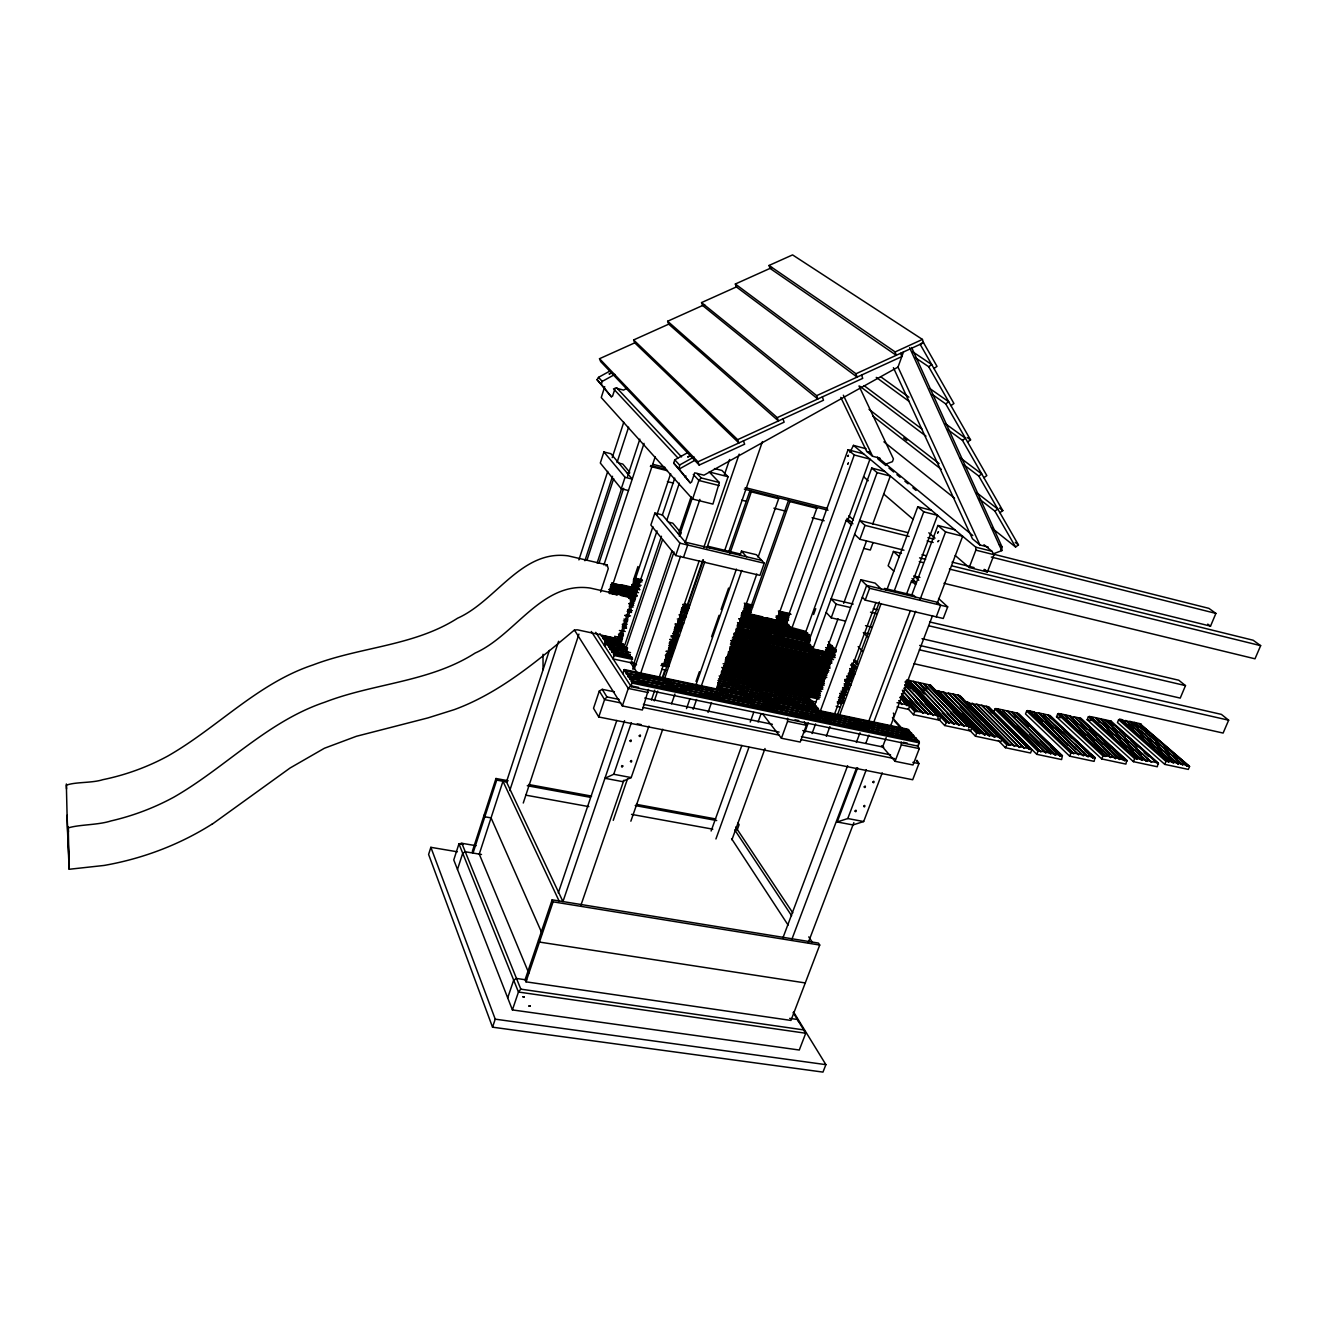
<?xml version="1.0" encoding="UTF-8"?>
<svg xmlns="http://www.w3.org/2000/svg" width="1327" height="1327" viewBox="0 0 1327 1327"><rect width="100%" height="100%" fill="white"/><g stroke="black" fill="none" stroke-linecap="round" stroke-linejoin="round"><path stroke-width="1.5" d="M600.567 592.041L608.264 568.653L607.136 564.92L568.155 555.864C521.445 549.411 496.215 600.998 457.566 618.216C414.041 646.116 360.363 646.796 313.023 664.943C257.604 683.322 217.412 727.76 167.7 756.108C147.397 767.106 125.451 775.051 102.843 779.679C91.895 783.212 75.191 781.769 66.367 785.219L67.362 826.539A322.312 2.969 88.5 0 0 68.191 847.074L68.341 850.723A322.312 2.969 88.5 0 0 69.22 869.235L68.258 827.915C79.321 824.432 97.866 825.162 110.921 820.949C132.882 815.889 153.949 807.961 173.721 797.228C225.441 767.62 267.324 721.457 324.949 702.149C374.131 683.14 429.898 682.111 475.149 653.05C515.208 635.318 541.798 581.209 590.067 588.027L635.583 598.212M804.311 721.772L806.385 725.272L800.214 742.058L781.421 738.243L787.574 721.374L787.591 718.305M69.236 869.268L104.037 865.453A277.426 246.159 -1 0 0 211.839 824.249M604.73 386.688L601.247 397.553L692.578 499.052L712.931 504.094L719.334 482.514L709.381 472.13M574.309 629.811L622.346 705.947L642.368 710.011L648.455 689.443M631.951 681.083L918.549 740.814L919.362 742.871L918.085 746.156L631.27 686.706L631.951 681.083L631.652 681.962L635.683 682.808M635.434 663.682L613.124 658.955L614.335 654.327L612.195 651.076L611.913 651.922L619.991 653.647M604.465 645.685L605.129 640.344L604.847 641.19L612.908 642.915M911.616 347.525L1001.968 546.807L1001.769 550.622L992.712 554.056M687.436 452.789L674.779 459.839L679.573 465.031L679.159 469.061L690.173 482.812L691.583 482.099L694.701 472.843L703.973 475.182L898.014 367.081L903.587 351.672M457.4 851.801L430.86 847.323L428.604 854.439L492.533 1027.181L822.972 1072.1L825.892 1064.652L793.646 1012.119M627.173 388.098L623.541 390.105L615.23 387.899L612.56 396.143L611.316 396.773L601.313 384.332L602.242 381.396L614.865 374.43M457.483 869.45L462.725 853.228L465.263 851.752L481.502 854.488M495.983 778.501L472.346 851.353L473.042 853.062L496.729 780.11L495.983 778.501L508.175 780.757M603.901 451.96L625.034 477.305L632.249 479.097L610.901 453.718L603.901 451.96L600.302 463.04L621.268 488.751L628.484 490.526M506.4 782.167L549.378 650.379M578.887 559.894L607.749 471.384M612.228 457.616L623.773 422.218M509.784 790.527L558.584 641.273M584.908 560.74L612.527 476.293M617.022 462.559L628.583 427.194M586.998 560.11L613.688 478.599M621.268 488.751L625.034 477.305M597.133 563.013L621.666 488.369M599.024 563.129L623.64 488.336M627.538 476.526L639.846 439.121M523.269 803.017L578.954 634.09M603.918 564.954L644.026 443.367M609.757 593.65L655.19 456.836M599.97 633.742L601.728 636.446L602.01 635.6L622.23 639.979M621.799 641.903L603.569 637.972L603.287 638.801L602.01 635.6M603.569 637.972L604.847 641.19L623.806 645.022M605.029 646.564L606.671 642.683L624.851 646.597M611.183 645.536L607.136 644.657L606.671 642.683M607.136 644.657L607.418 643.811L627.638 648.157M607.418 643.811L608.711 647.062L608.993 646.216L627.24 650.13M683.505 557.357L687.718 544.999L662.389 514.909L654.875 513.085L650.86 525.044L675.725 555.532L759.973 575.354L764.252 563.229L756.456 554.719L741.478 551.136L740.118 555.018M628.749 652.519L610.586 648.638L610.304 649.484L608.993 646.216M633.361 580.264L637.955 566.529M690.173 482.812L673.685 463.106L674.779 459.839M632.465 587.629L652.884 526.719M656.832 514.926L670.666 473.673M611.913 651.922L610.586 648.638M614.401 691.831L602.242 689.327L599.306 691.035L593.517 708.27L598.742 716.978L912.694 779.745L918.914 763.606L916.891 760.222M619.643 642.202L657.031 530.866M662.289 515.241L674.746 478.135M492.533 1027.181L495.236 1019.169L430.86 847.323M598.742 716.978L604.581 699.611L606.953 696.924L619.112 699.412M623.723 648.256L661.46 536.257M666.751 520.532L679.324 483.21M507.694 997.871L513.682 980.122L516.502 978.463L526.753 979.956M625.614 649.235L662.521 539.724M622.662 673.552L624.37 669.588L908.05 729.253L908.829 731.277L909.144 730.464L625.166 670.782L624.868 671.661L624.37 669.588M512.404 1009.913L518.459 992.032L520.814 989.146L803.797 1029.918L805.738 1033.235L799.285 1050.022L512.404 1009.913L453.768 859.929L458.943 843.823L461.846 843.292L476.078 845.714M913.175 736.054L911.483 733.018L626.842 673.336L626.56 674.216L625.166 670.782M552.165 899.822L525.094 979.708L525.973 981.831L790.958 1020.43L819.738 945.04L818.427 943.066L552.165 899.822L553.094 901.829L525.973 981.831M638.353 678.893L628.235 676.787L626.842 673.336M628.235 676.787L628.534 675.907L913.822 735.606L915.514 738.641M636.529 664.711L633.626 664.114L671.993 550.954M632.68 669.09L634.671 663.218M679.159 532.027L691.118 496.779M628.534 675.907L629.943 679.358L630.242 678.495L916.177 738.194L918.234 741.627L918.549 740.814M558.285 892.889L616.806 720.445M634.09 669.505L674 551.932M679.308 536.257L691.948 499.018M622.346 705.947L628.285 688.448L630.64 685.76L638.552 687.403M692.578 499.052L698.881 480.474L701.237 477.952L719.334 482.514M631.652 681.962L630.242 678.495M675.725 555.532L679.922 543.158L654.875 513.085M563.146 901L624.553 720.677M640.526 673.751L680.552 556.212M685.23 542.494L699.893 499.4M648.903 726.151L631.204 777.572L622.247 781.553L604.93 778.285L613.737 774.271L631.37 722.651M724.26 475.116L729.634 459.457M580.811 905.561L623.856 780.259M651.424 699.976L654.775 690.173M659.486 676.471L699.163 560.939M703.874 547.238L728.075 476.741L721.954 470.471L714.473 468.564M613.24 820.351L627.372 779.231M654.311 700.888L657.678 691.102M661.725 679.341L665.092 669.554M687.32 604.93L702.812 559.894M706.843 548.134L739.172 454.133M703.459 560.027L663.102 677.351L664.379 679.192L704.836 561.669M630.856 821.197L662.737 729.236M671.545 703.808L674.945 694.021M724.442 551.186L762.428 441.609M728.938 551.252L750.02 490.542L751.314 491.853L778.65 498.753L758.099 557.207M729.867 553.558L751.314 491.853M686.507 708.601L689.907 698.881M696.012 681.398L699.395 671.678M711.62 636.678L719.085 615.297M721.108 609.458L728.573 588.077M695.663 685.76L736.402 569.101M693.158 709.331L696.575 699.561M701.369 685.86L741.76 570.461M708.054 712.4L711.488 702.647M716.298 689.012L756.821 574.01M717.343 687.635L717.642 686.789L817.432 707.822L817.432 709.016L817.747 708.203L717.343 687.635L723.331 688.895M748.096 614.733L788.537 500.262L789.88 501.573L816.802 508.357L776.063 622.28M750.054 614.285L789.88 501.573M711.123 831.001L741.859 745.409M750.236 722.07L753.736 712.334M785.866 622.861L848.036 449.737L863.645 453.884M766.691 617.768L787.259 623.209L741.876 612.925M849.96 452.457L853.443 445.374L866.083 448.758M788.537 625.73L787.259 623.209M788.802 626.029L741.611 614.534M789.067 625.282L790.627 628.102L741.362 616.143M715.933 838.963L748.926 747.35M758.065 722.021L760.869 714.225M791.771 628.451L854.256 454.979L848.036 449.737M804.908 634.24L846.244 520.167L849.927 521.08M731.923 839.792L765.015 748.511M813.617 614.501L815.74 608.678M847.439 521.295L869.965 459.142L854.256 454.979M736.999 830.453L739.106 824.664L738.028 823.055M807.48 644.856L871.723 468.066L884.844 471.516M812.987 648.621L877.114 472.611L871.723 468.066M845.332 621.053L831.216 617.818L836.176 604.2L831.1 598.892L853.211 604.067M903.986 550.207L859.896 539.293L864.988 525.376L859.664 520.499L907.834 532.625M718.521 678.843L809.37 698.151L809.072 698.964L808.392 696.974L719.649 678.097L819.091 699.097M826.008 651.524L838.017 618.747M843.673 603.321L866.431 541.217M872.652 524.265L890.301 476.061L877.114 472.611M829.806 644.159L828.43 641.605M830.088 644.474L832.029 646.597L828.264 644.955M718.371 680.9L811.444 700.639L811.145 701.469L809.37 698.151M811.444 700.639L813.235 703.973L813.534 703.144L718.222 682.974M833.688 648.439L832.294 645.851M833.97 648.754L827.899 646.332M872.967 542.826L870.33 550.025L863.794 548.416M804.66 732.604L808.226 722.933M813.915 707.457L860.875 579.717L875.14 583.134L881.012 588.84M718.023 685.047L815.641 705.665L815.325 706.495L813.534 703.144M812.041 733.549L815.574 723.928M819.837 712.383L866.664 585.423L937.559 602.325L940.677 605.212L936.265 616.839M938.554 598.477L947.677 606.887L943.248 618.482L865.221 600.119L869.6 588.292L860.875 579.717M901.481 553.409L893.436 551.418L888.128 565.766L893.834 571.108M851.702 667.216L851.702 668.294M826.306 736.286L829.906 726.582M834.219 714.954L875.969 602.425M851.984 667.531L853.742 670.55L849.993 668.891M879.403 601.944L837.735 714.092L839.311 715.95L881.078 603.619M857.69 661.709L853.659 660L857.756 664.462M886.784 590.067L917.77 506.781L931.454 510.314M894.249 590.946L923.758 511.824L917.77 506.781M906.441 594.413L911.516 580.861L915.448 581.807M912.263 582.669L937.526 515.357L923.758 511.824M782.83 938.106L847.621 765.696M856.363 742.44L859.996 732.769M911.682 595.226L937.907 525.475L954.876 529.805M868.439 722.07L910.438 610.52M791.489 940.296L856.479 768.051M865.967 742.888L868.886 735.141M873.995 721.606L915.63 611.283M920.009 599.671L945.554 531.945L937.907 525.475M882.223 772.845L863.661 821.546L852.979 824.946L837.188 821.977L857.673 767.736M837.188 821.977L847.771 818.543L866.282 769.66M892.905 718.255L894.133 715.054L893.37 713.08M808.243 942.651L853.842 822.674M882.505 747.201L886.187 737.53M890.599 725.919L932.516 615.612M936.928 604.001L962.656 536.274L945.554 531.945M908.265 681.033L906.938 679.922L949.087 723.115L909.26 680.436L908.265 681.033L921.154 694.502M898.727 700.673L901.945 704.587L899.49 700.838M924.289 693.673L913.474 681.365L909.26 680.436M925.019 693.839L914.187 681.531L918.367 682.443L959.255 725.288L919.08 682.609L925.782 690.587M899.789 697.338L907.154 705.715L900.535 697.504M925.068 690.422L918.367 682.443M900.834 696.393L909.609 706.246L908.414 709.364L897.019 706.926M927.191 688.613L923.277 683.538L919.08 682.609M927.905 688.763L923.974 683.687L928.154 684.616L969.39 727.445L928.585 685.512M917.222 745.193L919.296 748.61L912.993 764.966L895.062 761.316L901.332 744.895L901.282 741.893M983.954 544.7L991.899 551.236L994.039 554.703L987.371 572.003L969.208 567.508L975.859 550.141L975.743 547.172L853.443 445.374M906.324 680.452L940.478 716.248L939.732 720.279L913.523 714.689L914.718 711.571L918.201 711.471L901.481 693.59M909.144 730.464L911.168 733.848L911.483 733.018M903.023 691.549L923.078 713.362L902.36 690.222M903.869 688.182L928.236 714.457L904.599 688.331M963.966 720.097L935.668 691.068L943.099 691.898L984.833 734.893L943.099 691.898M904.649 684.815L933.379 715.568L905.379 684.964M906.125 681.597L938.504 716.663L905.396 681.431M947.644 693.706L943.796 692.064M994.105 736.867L952.769 694.038L948.639 693.125L990.141 735.191L994.835 737.016L953.466 694.187L994.835 737.016M928.867 684.765L930.459 685.114L971.779 727.959L970.584 731.028L944.741 725.537L946.98 721.822M981.814 720.511L957.596 695.083L953.466 694.187M958.293 695.248L999.828 738.077L958.293 695.248L959.869 695.597L1009.698 745.326L967.864 702.315L965.592 701.817M914.187 681.531L954.179 724.21L913.474 681.365M971.663 703.94L967.864 702.315M923.974 683.687L964.331 726.367L923.277 683.538M972.359 704.09L976.722 704.255L1019.584 747.416L976.722 704.255M977.418 704.405L986.26 706.329L1029.437 749.506L986.94 706.478L992.364 712.848M991.667 712.699L986.26 706.329M1000.127 737.314L1002.184 738.592L1000.973 741.627L975.494 736.22L976.689 733.168L980.106 733.068L938.952 690.985M993.79 711.919L994.935 709.016L997.456 708.784L1041.032 751.961L998.153 708.933L1002.184 709.812L1045.925 752.99L1002.582 710.691M990.141 735.191L989.113 735.805L947.942 692.959M1002.88 709.962L1011.605 711.886L1055.662 755.046L1012.285 712.035L1016.366 716.978M957.596 695.083L999.828 738.077M1015.686 716.829L1011.605 711.886M1029.155 726.317L1016.3 712.914L1012.285 712.035M1029.852 726.466L1016.996 713.063L1062.413 755.66L1061.6 759.558L1036.785 754.333L988.499 706.827L986.94 706.478M1029.735 748.743L1031.759 749.987L1030.548 753.006L1005.418 747.715L1007.641 744.065L1009.698 745.326M1032.522 714.507L1029.852 710.973L1073.858 753.819L1029.171 710.824L1026.667 711.056L1025.522 713.943L1069.662 756.174L1094.128 761.366L1094.974 757.501L1048.463 715.054L1051.166 718.587M971.945 703.21L1014.641 746.371L972.641 703.36M1029.171 710.824L1029.57 711.687M1029.852 710.973L1033.833 711.853L1043.122 721.142M1034.231 712.715L1038.494 712.864L1083.495 755.876L1039.174 713.014L1043.138 713.893L1088.306 756.888L1043.536 714.755M981.499 705.3L1024.51 748.461L982.196 705.45M1050.486 718.438L1047.783 714.921L1043.818 714.042M1036.785 754.333L1038.013 751.314L1040.617 751.049M1079.199 717.94L1124.898 760.653L1120.486 758.895L1074.621 716.928L1080.692 718.272L1126.756 760.238L1125.91 764.087L1101.742 758.944L1056.524 716.829L1057.685 713.976L1060.157 713.727L1105.225 756.456L1106.237 755.859L1060.157 713.727M1067.505 718.272L1064.768 714.755L1060.82 713.876M1068.185 718.421L1065.432 714.905L1069.363 715.767L1115.426 758.629L1069.363 715.767M1006.911 710.857L1050.802 754.018L1007.591 711.007M1073.659 717.492L1070.026 715.917M1016.996 713.063L1060.522 756.075L1016.3 712.914M1069.662 756.174L1070.872 753.189L1073.46 752.923M1100.216 722.535L1095.986 717.758L1111.064 721.108L1158.156 762.942L1157.293 766.757L1133.44 761.665L1087.178 719.698L1088.339 716.845L1090.777 716.613L1136.907 759.193L1137.902 758.596L1091.159 717.476M1033.833 711.853L1078.685 754.847L1034.513 712.002M1099.552 722.386L1095.339 717.625L1091.441 716.762M1048.463 715.054L1093.1 757.916L1047.783 714.921M1101.742 758.944L1102.969 755.975L1105.54 755.71M1121.05 719.45L1169.187 761.316L1168.208 761.897L1121.05 719.45L1118.628 719.682L1117.467 722.518L1164.758 764.369L1188.312 769.411L1189.556 766.492L1139.628 723.58L1189.556 766.492M1064.768 714.755L1110.682 757.617L1065.432 714.905M1125.263 721.158L1121.713 719.599M1125.91 721.307L1130.04 721.457L1178.144 764.037L1130.04 721.457M1138.848 727.196L1134.519 722.452L1130.687 721.589M1073.958 716.779L1119.49 759.492L1120.486 758.895M1139.511 727.329L1135.166 722.585L1138.981 723.447L1186.703 765.878L1189.191 765.629M606.024 565.899L606.97 564.804M1133.44 761.665L1134.685 758.712L1137.222 758.447M1095.986 717.758L1142.282 760.338L1095.339 717.625M1100.531 718.77L1146.976 761.35L1099.867 718.62M1104.412 719.632L1151.654 762.361L1105.059 719.781M929.58 621.932L1178.758 680.22L1185.492 685.611L1180.234 698.102L922 638.702M984.12 570.063L1210.523 626.145L1215.897 613.406L1208.914 608.363L994.139 554.338M1108.924 720.627L1156.63 762.627L1151.969 761.615M1164.758 764.369L1166.002 761.433L1168.506 761.167M1125.545 720.461L1173.516 763.042L1126.208 720.594M1134.519 722.452L1182.772 765.032L1135.166 722.585M919.677 645.436L1221.404 714.39L1228.653 720.196L1223.112 733.068L914.087 663.732M951.724 565.816L1253.136 640.228L1260.65 645.652L1254.994 658.806L943.995 583.299M629.462 597.714C630.972 595.558 632.614 600.484 631.519 601.728L620.538 634.422A6.735 2.289 -77.7 0 1 618.183 638.287M611.316 396.773L597.05 379.688L598.51 377.349L609.358 371.361M978.629 498.471L994.885 511.127L997.804 509.054L976.622 492.649M999.894 512.686L1002.814 510.613L962.44 440.348L947.511 429.45M991.501 527.764L1015.586 547.006L1018.472 544.949L978.812 476.078L963.949 464.848M932.251 394.418L945.72 403.906L948.739 401.782L930.161 388.778M950.945 405.631L953.947 403.508L920.158 344.323L923.227 342.167L937.011 366.368L933.976 368.508M962.44 440.348L965.426 438.242L945.471 423.744M967.582 442.007L970.568 439.9L928.684 366.733L915 357.461M978.812 476.078L981.764 473.988L960.234 457.815M983.888 477.687L986.84 475.597L945.72 403.906M928.684 366.733L931.736 364.577L912.843 351.887M211.938 824.366L290.099 767.985L324.385 748.262L356.399 736.286L427.941 717.907L454.182 709.663A203.031 188.932 -19.7 0 0 469.161 703.526C507.893 685.877 540.703 658.142 573.131 631.105A6.104 5.474 -31.6 0 1 577.776 629.894L599.754 634.638M679.573 465.031L694.038 456.969M695.431 459.988L679.159 469.061L673.685 463.106M684.632 476.758L686.026 476.061M634.936 342.764L599.522 358.705L600.683 361.591L699.196 465.08L744.646 444.18L743.419 440.879M922.431 339.43L792.567 254.9L769.03 265.466L895.144 351.937L922.431 339.43L923.492 342.797L855.981 373.766L735.34 284.011L772.065 267.49M736.568 286.848L701.535 302.589L816.669 395.645L901.796 356.598L900.701 353.247M704.637 304.596L667.63 321.25L777.24 417.623L862.716 378.377L861.588 375.043M668.908 324.07L633.626 339.944L737.646 439.668L823.486 400.24L822.342 396.906M599.522 358.705L697.936 461.796L784.141 422.168L782.947 418.868M885.126 464.35L892.441 461.663L893.436 458.926L858.984 385.975M495.236 1019.169L825.892 1064.652M789.681 1018.356L797.411 1019.484L798.622 1021.624M805.273 982.942L539.442 942.07L538.546 940.014M553.094 901.829L819.738 945.04M463.007 844.519L458.943 843.823L518.459 992.032L805.738 1033.235L793.098 1012.468M490.907 817.863L484.819 816.785L484.106 815.126M525.84 795.155L588.84 806.617M631.519 814.38L712.815 829.176M528.528 784.489L591.577 796.1M636.33 804.344L715.651 818.941M496.729 780.11L506.914 781.985M527.267 785.733L590.415 797.328M635.218 805.572L716.696 820.534M613.737 774.271L631.204 777.572M847.771 818.543L863.661 821.546M637.225 723.812L641.123 724.592M643.413 704.372L779.131 732.089M801.425 736.634L890.55 754.847M620.804 702.912L604.581 699.611L599.306 691.035M643.114 707.457L778.999 735.108M801.292 739.653L894.58 758.646M912.843 762.361L918.914 763.606L916.376 760.736M648.339 692.594L628.285 688.448L591.311 631.486M787.574 721.374L806.385 725.272M901.332 744.895L919.296 748.61M644.773 698.068L772.38 724.31M802.769 730.547L883.782 747.201M631.702 680.701L918.201 740.433M631.403 681.58L919.329 741.66M663.931 688.68L674.033 690.786M708.336 697.936L712.383 698.765M740.632 704.654L744.663 705.5M754.764 707.59L762.826 709.282M787.044 714.324L795.122 715.999M823.37 721.871L833.472 723.978M867.775 731.127L871.806 731.957M906.125 739.106L910.156 739.952M632.465 683.189L919.362 742.871M795.022 719.848L798.738 720.611M903.272 742.291L907.253 743.12M623.839 670.085L908.813 730.082M636.794 673.834L653.017 677.251M663.152 679.374L671.263 681.083M687.486 684.483L691.533 685.329M695.597 686.192L701.684 687.469M705.732 688.315L709.796 689.161M744.265 696.41L752.376 698.118M756.423 698.964L760.487 699.81M770.622 701.95L778.733 703.642M794.956 707.059L809.138 710.028M813.202 710.89L817.25 711.736M821.313 712.582L829.425 714.291M851.718 718.969L859.83 720.677M863.894 721.54L867.941 722.386M878.092 724.509L886.187 726.217M902.41 729.618L906.474 730.48M655.289 678.047L659.353 678.893M663.417 679.739L671.528 681.448M705.997 688.68L710.061 689.542M720.196 691.666L728.324 693.374M762.793 700.606L766.857 701.469M770.904 702.315L779.032 704.023M813.501 711.255L817.565 712.101M821.612 712.964L835.811 715.95M870.296 723.182L874.36 724.028M878.408 724.89L886.519 726.582M626.609 672.971L911.135 732.653M626.311 673.834L630.342 674.68M634.372 675.526L642.45 677.218M664.645 681.879L672.723 683.571M676.753 684.417L680.784 685.263M684.832 686.109L692.893 687.801M715.087 692.445L723.165 694.137M727.196 694.983L731.243 695.829M747.383 699.213L755.445 700.905M765.546 703.011L781.686 706.395M815.989 713.594L820.02 714.44M824.067 715.286L832.129 716.978M854.323 721.623L862.401 723.315M866.431 724.16L870.462 725.006M904.782 732.205L908.813 733.051M644.723 678.014L648.754 678.86M683.073 686.059L699.213 689.426M727.478 695.348L737.58 697.471M741.611 698.317L749.689 700.009M771.883 704.654L779.961 706.346M783.992 707.191L788.039 708.037M824.366 715.651L830.42 716.928M834.467 717.774L838.498 718.62M866.763 724.542L870.794 725.388M880.896 727.495L888.957 729.187M628.285 675.526L913.474 735.224M628.003 676.405L638.105 678.512M654.294 681.896L662.372 683.587M666.419 684.433L676.538 686.557M680.585 687.403L688.663 689.095M704.853 692.478L719.002 695.448M723.049 696.293L727.096 697.139M743.286 700.523L751.364 702.215M761.482 704.322L765.53 705.168M769.577 706.014L777.655 707.706M799.916 712.367L807.994 714.059M812.041 714.905L816.088 715.751M850.474 722.933L866.647 726.317M901.033 733.516L905.08 734.362M672.756 686.092L676.803 686.938M680.851 687.784L688.929 689.476M723.331 696.658L727.378 697.504M737.497 699.628L745.592 701.319M769.859 706.395L784.025 709.348M812.356 715.27L822.475 717.393M826.505 718.239L834.6 719.931M869.003 727.113L873.05 727.959M907.436 735.158L911.483 736.004M629.993 678.114L915.829 737.829M662.123 685.76L666.187 686.606M670.235 687.452L678.346 689.144M700.639 693.789L722.95 698.45M751.314 704.372L773.624 709.033M789.83 712.417L804.029 715.369M808.077 716.215L812.141 717.061M846.593 724.26L850.657 725.106M854.704 725.952L862.815 727.644M885.109 732.288L893.22 733.98M897.284 734.826L907.419 736.949M638.055 681.05L646.166 682.741M668.476 687.403L684.699 690.786M719.168 697.985L723.215 698.831M763.771 707.291L773.923 709.398M808.392 716.597L818.527 718.703M822.591 719.549L830.702 721.241M865.171 728.44L869.218 729.286M903.704 736.485L907.751 737.331M661.791 669.272L665.839 670.135M809.785 700.639L815.873 701.933M836.143 706.229L840.19 707.092M725.886 683.09L729.933 683.952M733.98 684.815L742.075 686.523M752.177 688.663L760.271 690.388M776.461 693.805L784.539 695.53M794.657 697.67L810.847 701.104M732.239 684.749L740.333 686.457M744.381 687.32L748.428 688.182M752.475 689.028L760.553 690.753M801.027 699.312L811.145 701.469M717.94 682.609L813.235 702.779M1009.996 744.563L1014.226 745.459M1014.939 745.608L1019.169 746.504M1019.882 746.653L1024.112 747.549M1024.826 747.698L1029.022 748.594M1041.33 751.198L1045.51 752.077M1046.223 752.243L1050.387 753.122M1051.1 753.272L1055.264 754.151M1055.96 754.3L1060.124 755.179M1060.82 755.328L1062.413 755.66M721.706 684.317L725.753 685.163M760.222 692.462L768.333 694.17M772.38 695.033L776.444 695.879M780.492 696.741L786.579 698.035M790.627 698.881L794.674 699.744M721.971 684.682L726.035 685.528M736.17 687.668L744.281 689.393M778.75 696.675L786.861 698.4M790.925 699.246L794.973 700.109M805.124 702.248L813.235 703.973M717.758 684.682L815.325 705.3M731.393 688.464L735.374 689.31M739.355 690.156L747.317 691.831M763.257 695.199L771.219 696.874M775.2 697.72L779.181 698.549M783.162 699.395L791.124 701.071M807.065 704.438L815.027 706.13M717.725 685.893L721.706 686.739M749.606 692.628L753.587 693.457M757.568 694.303L765.53 695.978M781.47 699.346L789.432 701.021M793.413 701.867L797.411 702.713M727.329 689.741L731.31 690.571M735.307 691.417L743.286 693.092M759.26 696.459L775.217 699.827M809.155 706.976L817.133 708.651M717.476 687.817L818.444 709.033L818.444 710.227L718.521 689.211L717.924 687.154M733.599 691.367L749.556 694.734M777.506 700.623L781.503 701.452M785.501 702.298L793.48 703.973M727.279 674.498L735.34 676.206M745.426 678.362L753.487 680.087M793.828 688.713L807.944 691.732M811.975 692.594L816.005 693.457M949.386 722.352L953.731 723.281M954.478 723.431L958.824 724.36M959.554 724.525L963.9 725.438M964.629 725.604L968.959 726.533M969.689 726.682L971.347 727.03M1106.237 755.859L1110.301 756.722M1110.998 756.871L1115.045 757.734M1115.742 757.883L1119.789 758.745M1125.213 759.907L1126.756 760.238M611.963 650.711L630.143 654.609M664.495 661.941L668.543 662.803M721.075 674.016L820.086 695.166M612.195 651.076L630.391 654.957M664.744 662.289L668.791 663.152M721.341 674.381L820.385 695.514M838.581 699.412L842.628 700.274M611.681 651.574L619.759 653.299M623.79 654.161L629.861 655.455M747.051 680.452L755.129 682.178M759.177 683.04L763.207 683.903M767.255 684.765L781.404 687.784M809.686 693.822L817.764 695.547M839.991 700.291L844.038 701.154M624.038 654.51L630.093 655.803M765.513 684.699L781.686 688.149M613.572 653.166L631.801 657.047M662.173 663.517L668.244 664.81M720.909 676.04L820.136 697.189M838.365 701.071L842.413 701.933M613.804 653.514L632.034 657.396M662.422 663.882L668.493 665.175M719.151 675.957L818.411 697.123M838.664 701.436L842.728 702.298M613.273 654.012L621.384 655.737M661.874 664.363L665.938 665.225M724.658 677.732L728.705 678.595M738.84 680.751L746.935 682.476M793.513 692.395L801.608 694.121M805.655 694.983L809.719 695.846M614.335 654.327L632.581 658.209M662.007 664.545L669.073 665.972M719.748 676.77L819.091 697.919M837.337 701.817L843.425 703.111M980.106 733.068L984.402 733.98M985.132 734.13L989.411 735.042M995.134 736.253L999.397 737.165M1074.173 753.072L1078.287 753.952M1079 754.101L1083.114 754.98M1083.811 755.129L1087.908 755.992M1088.604 756.141L1092.702 757.02M1093.398 757.17L1094.974 757.501M614.285 655.538L632.531 659.419M660.912 665.457L667 666.751M837.354 702.978L841.401 703.841M720.262 678.91L809.072 697.786M730.066 681.896L738.127 683.604M748.229 685.744L756.29 687.469M760.338 688.331L764.369 689.177M804.726 697.753L808.773 698.616M760.62 688.68L770.705 690.82M774.752 691.682L782.83 693.391M718.089 680.535L811.145 700.274M897.019 702.68L901.481 703.642M902.244 703.808L906.689 704.77M907.452 704.936L909.144 705.3M1169.187 761.316L1173.151 762.162M1173.831 762.312L1177.779 763.158M1178.459 763.307L1182.407 764.153M1183.07 764.302L1187.018 765.148M604.896 639.996L623.043 643.894M667.365 653.448L671.396 654.311M723.796 665.607L822.541 686.872M842.695 691.201L846.726 692.08M605.129 640.344L623.275 644.242M667.614 653.796L671.644 654.659M724.061 665.955L822.84 687.22M840.986 691.118L845.017 691.997M666.154 654.145L672.208 655.438M724.658 666.735L821.496 687.568M841.666 691.914L845.697 692.777M616.939 643.777L622.993 645.088M764.087 675.443L772.148 677.185M776.179 678.047L784.24 679.772M788.288 680.651L792.319 681.514M796.349 682.377L804.411 684.118M814.479 686.291L822.541 688.016M605.593 642.318L623.756 646.216M666.121 655.322L670.168 656.185M724.642 667.896L821.496 688.713M841.683 693.059L845.714 693.921M665.258 655.273L671.313 656.583M721.822 667.431L822.84 689.144M841.019 693.042L845.067 693.921M606.157 643.18L627.406 647.808M665.822 656.052L669.87 656.931M722.435 668.211L821.496 689.493M839.692 693.407L846.477 694.801M666.071 656.401L670.118 657.28M722.701 668.576L819.771 689.41M839.991 693.756L846.062 695.066M606.903 644.308L610.951 645.187M621.053 647.344L625.1 648.223M744.381 673.817L752.459 675.543M756.506 676.422L760.553 677.284M764.584 678.147L770.655 679.457M774.703 680.32L790.875 683.787M762.843 678.064L770.937 679.806M774.985 680.668L779.032 681.547M783.079 682.41L791.157 684.151M801.276 686.308L809.37 688.049M918.201 711.471L922.63 712.417M923.376 712.582L927.772 713.528M928.535 713.677L932.931 714.623M933.677 714.789L938.056 715.734M938.803 715.883L940.478 716.248M1137.902 758.596L1141.917 759.459M1142.597 759.608L1146.611 760.471M1147.291 760.62L1151.289 761.466M1156.63 762.627L1158.156 762.942M608.761 645.867L627.007 649.782M665.507 658.026L669.554 658.905M722.236 670.201L821.529 691.483M839.759 695.398L843.823 696.26M665.756 658.391L669.803 659.254M722.502 670.55L819.804 691.4M840.074 695.746L844.121 696.609M610.52 647.145L614.567 648.024M721.954 671.031L726.002 671.893M736.137 674.066L744.231 675.791M790.842 685.777L798.937 687.519M803.001 688.381L807.048 689.244M811.096 690.123L817.183 691.417M616.823 648.803L620.87 649.666M728.291 672.673L732.355 673.552M736.402 674.415L744.513 676.156M754.648 678.313L762.76 680.054M809.37 690.04L817.482 691.782M839.775 696.542L843.823 697.421M610.354 648.289L630.524 652.602M664.794 659.934L668.825 660.796M721.241 672.009L820.036 693.158M840.19 697.471L844.221 698.334M665.043 660.282L669.073 661.145M721.506 672.374L820.335 693.507M838.482 697.388L844.536 698.682M610.072 649.135L616.126 650.429M726.997 674.133L735.058 675.858M763.29 681.896L771.352 683.621M781.437 685.777L789.499 687.502M793.529 688.365L797.56 689.227M801.591 690.09L809.652 691.798M618.465 634.206L623.441 635.185M669.09 645.204L675.178 646.531M725.819 657.512L825.062 679.059M845.316 683.471L850.043 684.384M618.83 634.936L622.844 635.815M669.123 645.851L675.161 647.161M727.296 658.424L824.067 679.474M844.188 683.836L850.806 685.23M619.062 635.285L623.076 636.147M669.372 646.199L675.41 647.51M725.736 658.424L824.349 679.822M844.486 684.185L850.524 685.495M739.272 661.941L747.317 663.682M751.331 664.562L759.392 666.303M769.444 668.493L777.489 670.235M781.52 671.114L785.534 671.976M793.596 673.718L797.61 674.597M801.641 675.46L815.723 678.528M781.802 671.445L785.833 672.325M799.916 675.377L807.961 677.118M811.991 677.997L816.022 678.86M618.382 636.844L622.429 637.723M668.808 647.758L672.839 648.638M725.272 659.983L824.084 681.398M844.254 685.76L848.285 686.623M614.583 636.313L622.662 638.055M669.057 648.107L673.088 648.969M725.537 660.332L824.382 681.73M844.553 686.109L848.583 686.971M668.526 648.588L672.557 649.45M731.028 662.107L739.089 663.865M797.577 676.505L805.638 678.263M809.669 679.125L813.7 680.005M731.293 662.455L739.371 664.197M749.456 666.386L757.518 668.128M601.778 635.251L621.998 639.631M668.476 649.683L672.524 650.545M725.073 661.908L824.1 683.322M844.304 687.685L848.351 688.564M668.725 650.014L672.772 650.893M725.338 662.256L824.399 683.67M842.595 687.602L848.65 688.912M603.52 636.529L607.567 637.408M611.614 638.287L619.692 640.029M728.822 663.6L734.893 664.91M738.923 665.789L742.971 666.652M747.018 667.531L755.096 669.272M759.144 670.152L767.222 671.893M777.323 674.083L785.402 675.825M844.022 688.481L848.053 689.36M603.752 636.877L607.799 637.756M611.847 638.619L619.925 640.377M727.063 663.5L735.158 665.258M739.205 666.121L743.236 667M747.283 667.879L765.48 671.794M769.527 672.673L773.558 673.552M777.605 674.415L785.7 676.173M795.802 678.346L803.897 680.104M807.927 680.967L816.022 682.708M603.337 637.623L621.567 641.555M666.137 651.175L672.208 652.486M724.874 663.848L824.117 685.263M842.346 689.194L846.41 690.073M666.37 651.507L672.457 652.818M723.115 663.749L822.392 685.163M842.662 689.542L846.709 690.422M603.055 638.453L609.143 639.763M613.19 640.642L617.237 641.522M736.734 667.282L744.845 669.024M754.963 671.213L763.058 672.955M767.122 673.834L775.217 675.576M785.352 677.765L793.446 679.507M797.494 680.386L801.541 681.249M805.605 682.128L813.7 683.869M797.792 680.734L811.975 683.787M816.022 684.666L820.069 685.528M622.479 625.946L626.51 626.825M731.426 649.799L741.528 652.005M749.589 653.78L753.62 654.659M757.667 655.538L765.729 657.313M769.776 658.192L787.923 662.173M791.97 663.052L826.273 670.566M671.147 636.877L675.178 637.756M737.746 651.457L741.793 652.337M749.855 654.111L753.902 654.991M757.933 655.87L776.096 659.851M780.127 660.73L788.205 662.505M792.252 663.384L796.283 664.263M800.314 665.142L808.392 666.917M812.423 667.796L818.477 669.123M822.524 670.002L826.555 670.898M622.297 626.958L626.327 627.837M672.855 638.022L676.886 638.901M729.468 650.396L828.562 672.076M846.759 676.057L852.83 677.384M622.512 627.289L626.56 628.169M673.088 638.353L677.135 639.232M729.734 650.728L826.837 671.96M847.057 676.388L853.128 677.715M735.258 652.519L739.305 653.415M743.336 654.294L749.407 655.621M753.454 656.5L761.549 658.275M765.579 659.154L773.674 660.929M777.722 661.808L781.769 662.687M785.816 663.566L791.871 664.893M795.918 665.789L804.013 667.547M808.06 668.426L812.091 669.322M820.186 671.08L824.233 671.976M741.594 654.178L749.672 655.953M753.719 656.832L761.814 658.607M765.861 659.486L773.956 661.261M784.058 663.467L792.153 665.225M796.2 666.121L804.295 667.879M808.342 668.775L812.389 669.654M669.903 639.299L675.941 640.609M728.241 652.038L826.821 673.552M846.925 677.948L850.955 678.827M670.152 639.631L676.189 640.941M728.506 652.37L827.103 673.884M847.223 678.279L851.254 679.159M671.628 640.543L675.659 641.422M752.094 658.092L760.139 659.851M732.239 654.045L736.269 654.924M740.3 655.803L748.345 657.562M752.359 658.441L760.421 660.183M782.548 665.009L790.593 666.768M794.624 667.647L802.669 669.405M621.169 630.607L625.216 631.486M671.578 641.588L675.609 642.467M728.025 653.896L826.821 675.426M844.967 679.374L851.005 680.701M619.394 630.507L623.425 631.387M669.803 641.488L675.858 642.815M728.291 654.228L825.095 675.327M845.266 679.723L851.32 681.033M729.767 655.14L733.798 656.019M737.829 656.898L745.89 658.656M749.921 659.536L757.982 661.294M768.068 663.483L776.129 665.242M780.16 666.121L788.221 667.879M730.032 655.472L734.063 656.351M738.094 657.23L744.148 658.557M748.179 659.436L756.241 661.178M760.271 662.057L764.302 662.936M768.333 663.815L776.411 665.573M780.442 666.453L788.503 668.211M802.619 671.28L806.65 672.159M810.697 673.038L818.759 674.796M844.967 680.502L848.998 681.381M669.223 643.031L675.277 644.341M727.826 655.77L826.821 677.317M845.017 681.265L849.048 682.144M669.471 643.363L675.526 644.69M728.075 656.119L825.095 677.218M845.316 681.614L849.346 682.493M733.599 657.893L741.677 659.652M745.724 660.531L753.802 662.289M757.833 663.168L761.88 664.047M765.928 664.927L771.982 666.237M776.03 667.116L784.108 668.874M788.138 669.753L792.186 670.633M796.233 671.512L804.311 673.27M808.359 674.149L822.491 677.218M619.46 633.128L623.491 634.007M670.019 644.126L674.066 645.005M726.649 656.434L825.759 677.981M845.996 682.377L850.026 683.256M674.746 628.417L680.801 629.744M731.144 640.858L831.847 663.085M1087.178 719.698L1091.026 720.544M738.923 643.429L742.954 644.325M750.75 645.768L755.03 646.979M758.795 647.543L767.122 649.649M770.871 650.213L779.198 652.32M782.963 652.867L791.008 654.659M793.297 655.422L803.084 657.313M805.389 658.092L813.434 659.867M817.183 660.431L825.527 662.521M674.149 629.877L680.204 631.204M732.67 642.766L829.524 664.114M849.695 668.559L853.742 669.455M623.922 619.079L627.97 619.974M674.381 630.192L680.452 631.536M730.912 642.65L829.806 664.445M732.388 643.562L740.449 645.337M744.497 646.232L752.558 648.007M756.606 648.886L770.722 652.005M778.8 653.78L782.83 654.675M786.861 655.555L794.939 657.329M798.97 658.225L807.048 660M811.079 660.896L817.133 662.223M821.164 663.118L829.242 664.893M732.653 643.894L740.715 645.668M744.762 646.548L750.817 647.891M754.847 648.77L762.925 650.562M766.956 651.441L770.987 652.337M779.065 654.111L783.096 654.991M787.143 655.886L805.307 659.884M809.337 660.78L817.415 662.555M821.446 663.434L829.524 665.225M673.784 631.669L677.832 632.564M730.414 644.126L829.491 665.922M849.711 670.367L853.759 671.263M623.458 620.87L627.505 621.766M674.033 632L678.08 632.879M730.663 644.458L829.79 666.254M850.01 670.699L854.057 671.595M740.234 647.145L744.281 648.024M748.328 648.92L756.407 650.694M760.454 651.59L768.549 653.365M772.596 654.261L778.65 655.588M782.698 656.483L790.792 658.258M794.84 659.137L798.871 660.033M806.965 661.808L811.013 662.704M815.06 663.583L821.114 664.927M825.162 665.806L829.209 666.701M849.429 671.147L853.477 672.043M1056.524 716.829L1060.422 717.691M740.499 647.476L744.547 648.356M748.594 649.251L766.79 653.249M770.838 654.145L778.932 655.92M782.98 656.799L791.074 658.59M795.122 659.469L799.153 660.365M813.318 663.467L821.413 665.258M825.46 666.137L829.508 667.033M672.789 633.327L678.827 634.654M731.127 646.149L829.69 667.796M849.794 672.208L853.825 673.088M673.021 633.659L679.059 634.986M731.376 646.465L829.972 668.128M850.093 672.54L854.124 673.419M787.16 659.303L795.205 661.062M623.242 623.358L627.256 624.237M673.569 634.406L679.606 635.716M729.95 646.763L828.612 668.426M848.749 672.839L854.787 674.166M622.247 624.387L626.278 625.266M672.656 635.434L677.566 636.413M729.933 647.891L827.915 669.471M848.086 673.9L852.797 674.829M671.18 635.733L677.234 637.06M729.701 648.555L828.579 670.218M848.749 674.647L852.78 675.526M671.412 636.064L677.483 637.391M729.95 648.886L828.861 670.55M849.048 674.979L853.079 675.858M627.737 609.524L631.752 610.42M677.964 620.704L681.978 621.583M734.229 633.211L834.7 655.555M627.953 609.839L631.967 610.735M678.197 621.019L682.227 621.899M734.478 633.526L834.982 655.87M679.706 621.932L683.72 622.827M733.947 633.991L741.992 635.782M746.006 636.661L754.051 638.453M794.508 647.709L802.536 649.484M806.567 650.379L814.596 652.171M818.626 653.066L826.655 654.841M627.256 611.249L631.27 612.145M677.599 622.429L683.637 623.773M733.98 634.953L834.666 657.296M627.472 611.565L631.503 612.46M677.832 622.745L681.862 623.64M734.229 635.268L834.948 657.628M737.729 636.628L745.774 638.403M749.805 639.299L757.866 641.09M761.897 641.986L769.942 643.777M737.978 636.943L746.039 638.735M810.498 653.017L818.56 654.808M822.574 655.704L830.636 657.495M675.194 623.723L681.497 625.382M733.731 636.695L832.892 658.938M675.161 624.835L682.045 626.095M732.537 637.292L833.538 659.652M626.477 615.015L630.524 615.91M675.941 625.88L682.012 627.223M733.698 638.735L830.802 660.216M624.967 615.28L629.015 616.176M675.576 626.477L681.647 627.82M732.255 639.017L831.448 660.946M624.868 615.529L628.882 616.425M675.111 626.643L681.149 627.97M733.4 639.531L831.88 661.294M675.294 627.273L679.341 628.169M778.534 650.081L804.842 655.903M810.93 657.247L817.001 658.59M823.072 659.934L829.143 661.261M735.125 640.759L739.139 641.654M743.17 642.533L751.198 644.308M755.229 645.204L763.257 646.979M767.288 647.858L773.309 649.202M777.323 650.081L785.368 651.856M789.383 652.751L797.427 654.526M801.442 655.405L805.472 656.301M813.501 658.076L817.515 658.955M825.56 660.73L829.574 661.626M674.514 628.086L680.552 629.429M730.895 640.543L831.565 662.77M747.051 627.306L755.113 629.114M759.144 630.026L767.205 631.834M771.236 632.73L779.314 634.538M801.491 639.514L809.553 641.323M747.3 627.621L755.362 629.429M801.757 639.83L807.811 641.173M630.06 602.276L634.107 603.171M680.369 613.273L684.649 614.501M736.949 625.946L809.702 642.251M738.957 627.489L743.004 628.401M750.833 629.894L759.177 632.017M762.959 632.597L771.302 634.721M775.084 635.318L783.162 637.126M827.899 647.394L831.946 648.289M628.898 603.536L632.913 604.432M679.142 614.783L685.18 616.126M737.43 627.804L809.785 643.993M825.858 647.593L835.91 649.832L834.235 647.991M629.114 603.851L633.145 604.747M679.391 615.081L685.412 616.441M737.679 628.119L808.043 643.86M826.14 647.891L836.192 650.147M629.612 604.548L633.642 605.444M679.922 615.778L685.943 617.138M736.253 628.368L810.681 645.005M826.787 648.604L835.778 650.744M827.882 649.102L835.927 650.893M680.983 617.188L685.014 618.083M736.236 629.462L811.942 646.415M826.041 649.567L836.11 651.822M629.098 606.19L633.128 607.102M679.507 617.437L683.538 618.349M735.954 630.043L810.548 646.68M825.477 650.014L835.546 652.254M679.739 617.752L683.77 618.664M736.203 630.358L812.837 647.443M826.953 650.595L835.031 652.386M737.696 631.27L745.757 633.062M749.788 633.958L757.85 635.766M761.88 636.661L769.942 638.453M826.389 651.043L832.444 652.386M737.945 631.586L746.023 633.377M826.671 651.358L830.719 652.254M679.109 619.145L683.156 620.057M735.689 631.752L834.683 653.796M677.334 619.012L683.388 620.372M735.938 632.067L834.965 654.128M735.407 632.531L749.556 635.683M753.603 636.578L761.681 638.37M765.712 639.282L773.79 641.074M777.838 641.969L785.916 643.777M814.197 650.064L834.401 654.559M741.727 634.19L749.821 635.998M753.852 636.894L761.947 638.685M814.479 650.379L822.574 652.187M826.605 653.083L834.7 654.875M610.188 587.961L636.446 593.882M682.874 604.382L688.945 605.742M741.163 617.536L805.406 632.05M610.403 588.259L636.661 594.181M683.106 604.681L687.154 605.593M741.411 617.851L807.679 632.813M611.946 589.205L630.126 593.302M746.919 619.659L754.947 621.467M762.975 623.292L771.004 625.1M775.018 626.012L783.046 627.82M787.06 628.716L795.089 630.541M610.138 589.039L618.216 590.863M622.263 591.776L630.342 593.6M747.167 619.958L755.196 621.782M763.241 623.59L771.269 625.399M609.027 589.437L636.977 595.74M682.907 606.091L688.895 607.451M738.874 618.714L809.288 634.605M609.242 589.735L637.209 596.039M683.14 606.406L687.137 607.302M739.122 619.029L809.553 634.903M609.723 590.415L635.699 596.271M683.67 607.086L688.63 608.214M739.686 619.709L808.16 635.135M684.865 607.617L688.862 608.529M742.888 620.688L746.902 621.6M750.933 622.512L758.978 624.32M763.008 625.233L771.053 627.041M779.098 628.849L783.129 629.761M791.174 631.569L799.219 633.394M609.11 591.427L635.65 597.349M681.912 607.816L687.983 609.193M739.67 620.771L809.321 636.512M609.259 592.041L635.368 597.913M681.564 608.297L687.585 609.657M739.803 621.418L810.084 637.225M681.796 608.612L687.817 609.972M740.051 621.716L810.349 637.541M609.01 592.821L617.038 594.629M621.053 595.524L629.081 597.332M741.528 622.628L747.565 623.989M753.587 625.332L789.731 633.46M797.759 635.268L801.773 636.18M609.209 593.119L617.254 594.927M757.85 626.543L765.895 628.351M769.909 629.247L787.989 633.311M628.832 598.195L634.87 599.555M681.166 609.956L687.204 611.316M737.513 622.612L809.951 638.884M629.064 598.494L635.102 599.854M681.398 610.254L687.436 611.614M737.762 622.927L810.233 639.199M630.59 599.439L634.605 600.335M743.269 624.735L751.331 626.543M755.345 627.439L763.407 629.247M773.459 631.519L781.503 633.327M785.534 634.223L793.579 636.031M797.61 636.927L805.655 638.735M683.14 611.482L687.17 612.394M773.724 631.818L781.769 633.626M785.8 634.538L803.913 638.602M630.342 600.302L634.372 601.197M680.768 611.614L686.805 612.974M739.255 624.735L809.835 640.559M827.982 644.64L832.012 645.536M630.574 600.6L634.605 601.513M681 611.913L687.054 613.273M737.48 624.586L810.1 640.875M777.97 617.055L784.025 618.432M776.195 616.889L784.29 618.73M919.379 649.815L1228.653 720.196M631.635 584.593L639.664 586.418M744.115 610.188L750.153 611.548M776.262 617.503L788.321 620.24M631.851 584.892L639.879 586.716M744.364 610.486L750.402 611.847M776.527 617.785L788.57 620.538M632.332 585.539L638.37 586.916M742.921 610.685L750.966 612.51M777.108 618.465L787.16 620.737M745.99 611.531L750.004 612.444M780.143 619.294L784.29 620.356M632.282 586.617L638.32 587.977M742.904 611.73L748.942 613.107M777.091 619.493L787.143 621.782M621.053 584.709L639.083 588.79M743.037 612.394L762.743 616.873M611.515 583.1L639.564 589.47M741.627 612.626L786.994 622.91M611.73 583.399L639.796 589.769M617.271 585.24L625.382 587.197M629.297 587.961L635.417 589.47M745.293 614.268L755.163 616.508M759.11 617.403L784.755 623.209M611.465 584.179L625.498 587.347M629.512 588.259L635.517 589.619M745.558 614.567L753.437 616.358M763.307 618.598L771.203 620.389M775.15 621.268L783.03 623.06M610.951 584.676L637.06 590.598M741.362 614.235L788.802 624.984M611.166 584.975L637.275 590.897M620.737 587.728L628.766 589.553M620.953 588.027L628.981 589.851M610.387 586.269L638.569 592.655M741.113 615.844L790.627 627.041M610.602 586.567L636.778 592.489M746.786 617.951L756.689 620.19M760.653 621.086L768.565 622.877M776.494 624.669L784.423 626.46M689.592 605.162L684.599 603.885M747.035 618.249L754.963 620.041M758.928 620.936L766.857 622.728M805.224 631.304L790.892 627.356M635.932 578.373L641.953 579.75M744.281 603.188L752.309 605.029M778.385 611.001L790.428 613.754M634.406 578.572L642.434 580.413M744.829 603.835L751.795 605.477M778.966 611.647L791.008 614.401M634.605 578.854L640.642 580.231M745.077 604.133L751.099 605.51M779.214 611.946L789.266 614.235M634.14 579.335L640.161 580.712M780.707 612.842L788.736 614.683M634.356 579.617L638.37 580.529M633.858 580.098L641.903 581.939M744.513 605.377L752.558 607.219M778.717 613.19L788.785 615.496M869.384 633.958L863.346 632.581L867.46 636.877M634.074 580.38L640.112 581.757M744.762 605.676L750.8 607.053M778.982 613.489L789.034 615.794M780.458 614.401L788.52 616.226M778.717 614.219L786.762 616.06M633.311 581.624L639.365 583.001M744.198 606.937L750.253 608.313M778.468 614.749L788.553 617.055M633.526 581.923L639.581 583.299M744.447 607.219L750.501 608.595M778.733 615.048L788.819 617.337M632.763 583.167L641.057 585.307M743.883 608.496L750.186 610.171M776.212 615.861L788.586 618.913M865.503 625.697L871.557 627.09M873.299 608.761L877.329 609.707M836.176 604.2L850.325 607.501M870.512 612.195L876.566 613.605M929.066 625.846L1185.492 685.611M679.922 543.158L764.252 563.229M869.6 588.292L947.677 606.887M677.948 533.404L680.867 534.101M685.329 542.179L761.632 560.376M668.46 522.125L672.789 523.17L681.133 533.039M913.905 575.984L919.926 577.444M919.561 557.871L925.599 559.364M919.279 561.636L923.293 562.615M949.402 569.051L1260.65 645.652M922.016 554.686L926.014 555.665M952.056 562.117L974.101 567.591M667.431 481.601L673.452 483.111M741.76 500.163L745.791 501.175M773.906 508.191L785.966 511.21M812.091 517.729L824.15 520.748M626.842 472.661L629.562 473.341M975.743 547.172L991.899 551.236M650.645 465.495L666.602 469.526M744.331 489.116L828.048 510.215M650.363 466.424L667.514 470.753M927.905 537.667L933.926 539.177M719.267 485.599L698.881 480.474L693.291 474.452M975.859 550.141L994.039 554.703M618.764 463.057L622.794 464.068L629.761 472.312M864.988 525.376L909.095 536.44M927.142 540.968L933.163 542.478M991.319 557.058L1215.897 613.406M709.232 471.964L728.075 476.741M893.419 367.679L972.426 538.762L979.923 544.966L988.167 547.039M653.017 464.35L665.043 467.386M745.26 487.639L827.484 508.39M840.787 397.403L866.664 451.379L870.396 452.358M866.664 451.379L872.585 456.256L880.066 458.246M967.217 437.495L970.568 439.9M880.614 376.669L908.879 397.188M876.251 377.382L909.393 401.6M1207.752 624.105L1210.523 626.145M864.142 385.676L922.132 429.202M859.896 386.257L925.964 436.152M999.546 508.092L1002.814 510.613M869.036 409.33L939.118 463.604M903.604 437.91L906.872 440.448M873 416.18L941.258 469.343M1015.255 542.395L1018.472 544.949M883.915 441.825L954.561 498.255M999.297 544.651L1001.968 546.807M1000.807 549.842L1001.769 550.622L909.625 347.674M877.429 457.085L972.824 535.544M877.827 458.91L885.789 465.478M888.974 468.099L893.734 472.03M896.919 474.651L900.104 477.289M904.881 481.22L908.066 483.841M912.843 487.772L916.028 490.409M984.203 569.333L987.371 572.003M863.595 476.741L868.256 480.756M883.782 494.092L913.291 519.454M928.817 532.807L935.037 538.148M955.224 555.499L969.208 567.508M1142.431 726.98L1148.635 732.371M1151.736 735.058L1157.94 740.449M1164.127 745.824L1167.229 748.528M1173.433 753.918L1178.077 757.949M1184.281 763.34L1187.366 766.027M1143.327 728.191L1147.988 732.222M1154.175 737.613L1157.277 740.3M1165.023 747.035L1168.125 749.722M1174.312 755.113L1177.414 757.8M1183.601 763.191L1186.703 765.878M1145.682 732.72L1148.767 735.407M1156.497 742.141L1159.582 744.845M1165.769 750.219L1170.397 754.267M1176.585 759.658L1181.212 763.688M1155.834 742.009L1158.935 744.696M1165.106 750.087L1169.734 754.118M1175.921 759.508L1180.549 763.539M1138.102 729.037L1141.17 731.724M1148.883 738.459L1151.952 741.146M1158.123 746.537L1162.734 750.584M1168.905 755.959L1173.532 760.006M1137.438 728.888L1140.523 731.575M1148.22 738.31L1151.305 741.013M1157.459 746.388L1162.07 750.435M1168.241 755.826L1172.852 759.857M1128.978 723.995L1133.59 728.042M1141.27 734.776L1144.338 737.464M1150.476 742.855L1155.087 746.885M1161.225 752.276L1165.836 756.307M1128.332 723.862L1132.926 727.893M1140.606 734.627L1143.675 737.314M1151.355 744.049L1154.424 746.736M1162.104 753.471L1165.172 756.174M1119.573 719.134L1168.871 762.046M1118.628 719.682L1166.002 761.433M1115.99 726.002L1123.587 732.769M1126.623 735.457L1158.537 763.821M1108.642 721.341L1113.851 725.537M1119.922 730.945L1125.993 736.336M1130.538 740.4L1137.455 747.001M1144.189 752.542L1148.734 756.606M1112.341 727.246L1116.87 731.293M1124.433 738.044L1128.978 742.092M1136.542 748.843L1142.58 754.25M1113.187 728.44L1117.716 732.487M1125.279 739.255L1128.298 741.942M1135.862 748.71L1141.9 754.101M1103.251 722.187L1109.289 727.578M1116.82 734.345L1121.348 738.393M1128.895 745.144L1134.917 750.551M1142.464 757.302L1146.976 761.35M1104.097 723.381L1108.626 727.445M1116.156 734.196L1120.685 738.243M1128.215 744.994L1134.237 750.402M1141.784 757.153L1146.296 761.2M1107.73 729.286L1113.735 734.677M1121.249 741.445L1127.253 746.836M1133.275 752.243L1142.282 760.338M1107.066 729.137L1113.071 734.544M1120.585 741.295L1126.59 746.686M1134.104 753.454L1141.602 760.205M1100.133 725.57L1104.628 729.618M1112.126 736.385L1119.606 743.137M1125.611 748.528L1131.599 753.935M1099.469 725.421L1104.296 729.551M1112.955 737.58L1119.275 743.054M1125.263 748.461L1131.251 753.869M1089.285 716.281L1135.68 758.115M1088.339 716.845L1134.685 758.712M1092.967 729.966L1080.692 718.272M1097.412 734.03L1127.137 761.134M1078.536 717.791L1124.533 759.757M1090.777 729.485L1096.716 734.909M1104.13 741.677L1110.069 747.101M1120.452 756.589L1124.898 760.653M1090.114 729.336L1096.036 734.76M1104.943 742.888L1110.865 748.312M1121.249 757.8L1124.218 760.504M893.436 551.418L899.192 556.693M1080.443 723.232L1086.548 728.838M1097.247 738.641L1103.367 744.231M1112.54 752.641L1118.644 758.231M1081.306 724.492L1085.884 728.689M1096.566 738.492L1102.687 744.099M1113.37 753.885L1117.964 758.099M1071.271 718.023L1077.358 723.63M1088.024 733.433L1095.638 740.433M1104.777 748.826L1110.865 754.433M1073.643 720.677L1076.678 723.48M1087.344 733.284L1094.957 740.284M1104.081 748.677L1110.168 754.283M848.865 515.788L853.361 519.935M914.253 576.067L918.815 580.281M1078.801 728.208L1084.872 733.814M1095.505 743.618L1103.085 750.618M1079.647 729.468L1085.718 735.058M1094.825 743.468L1102.405 750.468M1069.612 722.999L1075.666 728.606M1087.775 739.803L1095.339 746.802M1058.647 713.395L1103.981 755.378M846.958 518.326L852.896 523.833M911.997 578.622L916.526 582.818M1057.685 713.976L1102.969 755.975M846.244 520.167L851.569 525.11M911.516 580.861L915.663 584.709M1087.858 751.364L1049.972 715.402M1090.86 754.184L1095.356 758.397M854.621 534.35L859.896 539.293M1061.65 728.423L1072.133 738.243M1084.109 749.49L1093.1 757.916M1063.955 731.077L1071.436 738.094M1084.922 750.734L1092.403 757.767M1053.97 724.592L1062.927 733.018M1074.87 744.248L1085.32 754.084M1056.275 727.246L1062.247 732.869M1075.666 745.509L1084.623 753.935M915.514 597.067L913.772 595.425L884.429 588.408L886.121 590.051M1043.337 717.957L1053.754 727.777M1067.14 740.416L1076.064 748.843M1045.643 720.611L1053.074 727.627M1067.936 741.677L1075.368 748.693M1057.934 735.191L1068.318 745.011M1035.027 713.976L1042.441 720.992M1058.73 736.435L1067.621 744.862M815.425 507.03L816.802 508.357M1047.285 728.54L1059.095 739.786M1027.645 710.492L1071.884 752.591M1026.667 711.056L1070.872 753.189M1059.891 753.736L1018.522 713.395M1051.747 747.615L1060.522 756.075M1051.05 747.466L1059.809 755.926M1041.114 740.947L1055.662 755.046M1040.418 740.798L1054.948 754.897M1030.498 734.279L1049.342 752.608M1029.802 734.13L1048.645 752.459M1017.029 724.791L1038.693 745.94M1017.776 726.051L1037.996 745.791M997.871 709.663L1026.65 737.862M995.913 708.452L1039.024 750.717M994.935 709.016L1038.013 751.314M777.323 497.426L778.65 498.753M1031.759 749.987L988.499 706.827M967.167 702.165L1009.266 744.414M862.318 597.2L865.221 600.119M960.284 696.476L963.17 699.379M966.056 702.282L1008.968 745.177M1000.823 738.84L1006.629 744.679M984.684 723.414L997.655 736.468M952.769 694.038L994.421 736.103M998.186 740.4L1005.418 747.715M959.803 705.466L989.842 735.954M960.516 706.777L989.113 735.805M962.042 711.67L984.833 734.893M962.738 712.964L984.103 734.743M938.239 690.836L979.376 732.902M962.423 716.331L979.807 733.831M962.058 716.248L979.077 733.665M936.646 690.488L977.734 732.554M971.779 727.959L930.459 685.114M971.032 727.362L976.689 733.168M953.914 711.537L969.39 727.445M953.184 711.388L967.25 725.852M968.428 728.954L975.494 736.22M950.314 711.902L964.331 726.367M950.995 713.196L963.601 726.217M946.698 712.267L959.255 725.288M947.362 713.561L958.525 725.139M943.066 712.632L954.179 724.21M942.336 712.483L953.433 724.044M908.547 680.287L948.639 722.187M908.63 681.099L921.867 694.668M937.26 711.056L949.087 723.115M936.895 710.973L948.341 722.966M906.772 681.365L935.933 711.969M938.786 714.954L945.935 722.452M905.843 682.343L914.353 691.301M925.715 703.227L938.504 716.663M905.114 682.178L910.786 688.149M924.985 703.078L937.758 716.497M937.608 718.023L944.741 725.537M905.097 685.727L907.933 688.713M920.656 702.132L931.952 714.075M919.91 701.983L931.206 713.909M915.564 701.038L925.417 711.471M914.817 700.872L924.67 711.322M909.061 698.433L923.078 713.362M909.725 699.777L916.725 707.225M616.723 387.832L681.514 456.919M697.007 473.44L701.237 477.952M826.174 612.427L831.216 617.818M858.154 646.581L862.235 650.943M902.128 694.917L917.455 711.305M903.969 697.338L913.722 707.772M904.997 698.748L913.358 707.689M901.846 696.045L915.763 710.94M902.194 698.135L914.718 711.571M901.298 697.322L909.609 706.246M613.489 388.778L677.881 457.915M907.967 708.701L913.523 714.689M598.51 377.349L602.242 381.396M597.05 379.688L601.313 384.332M854.289 661.327L857.01 664.296M852.68 663.334L856.744 667.78M851.934 663.168L855.998 667.614M851.635 664.28L855.683 668.742M850.607 664.877L854.654 669.339M892.408 717.708L903.438 729.933M741.478 551.136L746.554 556.776M894.415 721.042L901.332 728.705M741.146 555.482L739.703 553.873L708.17 546.342L709.563 547.951M881.592 745.791L895.062 761.316M815.641 705.665L817.432 707.822M817.747 708.203L818.444 709.033M762.577 713.826L781.421 738.243M631.47 660.879L633.626 664.114M630.225 662.239L638.204 674.149M735.689 827.053L792.783 912.876M808.773 936.895L812.207 942.054M734.743 829.889L791.622 915.73M731.559 838.664L788.105 925.085M595.74 632.332L631.27 686.706M602.242 689.327L606.953 696.924M994.885 511.127L1015.586 547.006M843.358 395.197L872.585 456.256M506.483 781.902L562.947 901.564M559.065 900.933L502.966 781.255L479.263 854.107L528.809 973.155M898.014 367.081L979.923 544.966M491.056 817.88L542.08 933.495M1111.064 721.108L1111.429 721.954M1141.087 723.912L1141.452 724.758M461.846 843.292L520.814 989.146M633.626 339.944L634.754 342.847L738.89 442.969L737.646 439.668M697.936 461.796L699.196 465.08M667.63 321.25L668.742 324.153L778.435 420.941L777.24 417.623M701.535 302.589L702.613 305.509L817.83 398.979L816.669 395.645M735.34 284.011L736.385 286.931L857.109 377.1L855.981 373.766M769.03 265.466L770.058 268.402L896.239 355.288L895.144 351.937M66.35 783.975L66.532 788.968M68.241 826.655L68.44 831.979M67.13 815.276L67.362 823.204A311.878 2.87 88.5 0 0 68.855 857.225L68.838 853.958M542.992 654.261L543.075 669.687M622.794 766.011C621.683 769.345 620.654 764.07 622.794 766.011M630.026 740.897C631.47 743.518 631.868 737.878 630.026 740.897M630.474 761.399C631.917 764.004 632.282 758.364 630.474 761.399M639.232 735.871C640.676 738.509 641.057 732.819 639.232 735.871M937.642 532.907L938.438 531.878L937.642 532.907M937.907 541.632L938.703 540.62L937.907 541.632M855.069 811.062C856.313 813.517 856.827 808.193 855.069 811.062M864.225 786.911C865.403 789.399 866.116 783.958 864.225 786.911M863.711 806.269C864.922 808.707 865.536 803.416 863.711 806.269M872.917 782.101C874.145 784.556 874.659 779.248 872.917 782.101M847.704 456.339L848.384 455.377L847.704 456.339M847.771 464.068L848.368 463.073L847.771 464.068M690.106 455.924L687.834 456.903L690.106 455.924M522.971 996.842L524.298 996.876L522.971 996.842M528.926 1006.015L530.253 1006.032L528.926 1006.015M611.249 373.053L609.259 373.915L611.249 373.053"/></g></svg>
